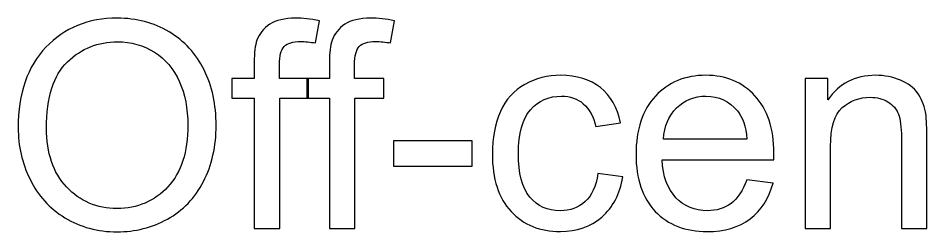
# Model space of a CAD drawing. Header units: millimetres. Extents: x -489 to 489, y -241 to 468.
# Drawn here: x -90.46 to -50.53, y 235.92 to 245.31 of the extents above; entities that cross this region are included whole.
import ezdxf

# ---------------------------------------------------------------- set-up
doc = ezdxf.new("R2010")
doc.units = ezdxf.units.MM
doc.header["$MEASUREMENT"] = 0
doc.layers.add('Layer 1', color=7, linetype='Continuous')

msp = doc.modelspace()

# ---------------------------------------------------------------- linework, layer by layer
at = {"layer": 'Layer 1', "color": 250}
for points, knots in [([(-90.4576, 240.4937), (-90.4576, 242.0007), (-90.0512, 243.1818), (-89.2405, 244.0348), (-89.2405, 244.0348), (-88.4298, 244.8879), (-87.3842, 245.3133), (-86.1015, 245.3133), (-86.1015, 245.3133), (-85.2612, 245.3133), (-84.5055, 245.1122), (-83.8303, 244.7122), (-83.8303, 244.7122), (-83.1572, 244.3121), (-82.6429, 243.7533), (-82.2894, 243.0358), (-82.2894, 243.0358), (-81.9359, 242.3203), (-81.7581, 241.5075), (-81.7581, 240.5995), (-81.7581, 240.5995), (-81.7581, 239.6787), (-81.9444, 238.8532), (-82.3169, 238.1272), (-82.3169, 238.1272), (-82.6894, 237.3991), (-83.2165, 236.8488), (-83.898, 236.4762), (-83.898, 236.4762), (-84.5817, 236.1016), (-85.3183, 235.9153), (-86.1078, 235.9153), (-86.1078, 235.9153), (-86.9651, 235.9153), (-87.7292, 236.1227), (-88.4044, 236.5355), (-88.4044, 236.5355), (-89.0775, 236.9482), (-89.5898, 237.5113), (-89.9369, 238.2267), (-89.9369, 238.2267), (-90.284, 238.94), (-90.4576, 239.6957), (-90.4576, 240.4937)], [0, 0, 0, 0, 0.0833333, 0.0833333, 0.0833333, 0.0833333, 0.1666667, 0.1666667, 0.1666667, 0.1666667, 0.25, 0.25, 0.25, 0.25, 0.3333333, 0.3333333, 0.3333333, 0.3333333, 0.4166667, 0.4166667, 0.4166667, 0.4166667, 0.5, 0.5, 0.5, 0.5, 0.5833333, 0.5833333, 0.5833333, 0.5833333, 0.6666667, 0.6666667, 0.6666667, 0.6666667, 0.75, 0.75, 0.75, 0.75, 0.8333333, 0.8333333, 0.8333333, 0.8333333, 1, 1, 1, 1]), ([(-80.0838, 236.0677), (-80.0838, 236.0677), (-80.0838, 241.7954), (-80.0838, 241.7954), (-80.0838, 241.7954), (-80.0838, 241.7954), (-81.0744, 241.7954), (-81.0744, 241.7954), (-81.0744, 241.7954), (-81.0744, 241.7954), (-81.0744, 242.659), (-81.0744, 242.659), (-81.0744, 242.659), (-81.0744, 242.659), (-80.0838, 242.659), (-80.0838, 242.659), (-80.0838, 242.659), (-80.0838, 242.659), (-80.0838, 243.3575), (-80.0838, 243.3575), (-80.0838, 243.3575), (-80.0838, 243.7999), (-80.0457, 244.128), (-79.9674, 244.3418), (-79.9674, 244.3418), (-79.8594, 244.6296), (-79.6732, 244.8646), (-79.4022, 245.0445), (-79.4022, 245.0445), (-79.1334, 245.2244), (-78.7545, 245.3133), (-78.2677, 245.3133), (-78.2677, 245.3133), (-77.9523, 245.3133), (-77.6052, 245.2752), (-77.2242, 245.2011), (-77.2242, 245.2011), (-77.2242, 245.2011), (-77.3914, 244.2232), (-77.3914, 244.2232), (-77.3914, 244.2232), (-77.6242, 244.2634), (-77.8422, 244.2846), (-78.0497, 244.2846), (-78.0497, 244.2846), (-78.3883, 244.2846), (-78.6275, 244.2126), (-78.7693, 244.0687), (-78.7693, 244.0687), (-78.909, 243.9248), (-78.9789, 243.656), (-78.9789, 243.2623), (-78.9789, 243.2623), (-78.9789, 243.2623), (-78.9789, 242.659), (-78.9789, 242.659), (-78.9789, 242.659), (-78.9789, 242.659), (-77.6962, 242.659), (-77.6962, 242.659), (-77.6962, 242.659), (-77.6962, 242.659), (-77.6962, 241.7954), (-77.6962, 241.7954), (-77.6962, 241.7954), (-77.6962, 241.7954), (-78.9662, 241.7954), (-78.9662, 241.7954), (-78.9662, 241.7954), (-78.9662, 241.7954), (-78.9662, 236.0677), (-78.9662, 236.0677), (-78.9662, 236.0677), (-78.9662, 236.0677), (-80.0838, 236.0677), (-80.0838, 236.0677)], [0, 0, 0, 0, 0.05, 0.05, 0.05, 0.05, 0.1, 0.1, 0.1, 0.1, 0.15, 0.15, 0.15, 0.15, 0.2, 0.2, 0.2, 0.2, 0.25, 0.25, 0.25, 0.25, 0.3, 0.3, 0.3, 0.3, 0.35, 0.35, 0.35, 0.35, 0.4, 0.4, 0.4, 0.4, 0.45, 0.45, 0.45, 0.45, 0.5, 0.5, 0.5, 0.5, 0.55, 0.55, 0.55, 0.55, 0.6, 0.6, 0.6, 0.6, 0.65, 0.65, 0.65, 0.65, 0.7, 0.7, 0.7, 0.7, 0.75, 0.75, 0.75, 0.75, 0.8, 0.8, 0.8, 0.8, 0.85, 0.85, 0.85, 0.85, 0.9, 0.9, 0.9, 0.9, 1, 1, 1, 1]), ([(-76.7839, 236.0677), (-76.7839, 236.0677), (-76.7839, 241.7954), (-76.7839, 241.7954), (-76.7839, 241.7954), (-76.7839, 241.7954), (-77.7745, 241.7954), (-77.7745, 241.7954), (-77.7745, 241.7954), (-77.7745, 241.7954), (-77.7745, 242.659), (-77.7745, 242.659), (-77.7745, 242.659), (-77.7745, 242.659), (-76.7839, 242.659), (-76.7839, 242.659), (-76.7839, 242.659), (-76.7839, 242.659), (-76.7839, 243.3575), (-76.7839, 243.3575), (-76.7839, 243.3575), (-76.7839, 243.7999), (-76.7458, 244.128), (-76.6675, 244.3418), (-76.6675, 244.3418), (-76.5595, 244.6296), (-76.3733, 244.8646), (-76.1023, 245.0445), (-76.1023, 245.0445), (-75.8335, 245.2244), (-75.4546, 245.3133), (-74.9678, 245.3133), (-74.9678, 245.3133), (-74.6524, 245.3133), (-74.3053, 245.2752), (-73.9243, 245.2011), (-73.9243, 245.2011), (-73.9243, 245.2011), (-74.0915, 244.2232), (-74.0915, 244.2232), (-74.0915, 244.2232), (-74.3243, 244.2634), (-74.5423, 244.2846), (-74.7498, 244.2846), (-74.7498, 244.2846), (-75.0884, 244.2846), (-75.3276, 244.2126), (-75.4694, 244.0687), (-75.4694, 244.0687), (-75.6091, 243.9248), (-75.679, 243.656), (-75.679, 243.2623), (-75.679, 243.2623), (-75.679, 243.2623), (-75.679, 242.659), (-75.679, 242.659), (-75.679, 242.659), (-75.679, 242.659), (-74.3963, 242.659), (-74.3963, 242.659), (-74.3963, 242.659), (-74.3963, 242.659), (-74.3963, 241.7954), (-74.3963, 241.7954), (-74.3963, 241.7954), (-74.3963, 241.7954), (-75.6663, 241.7954), (-75.6663, 241.7954), (-75.6663, 241.7954), (-75.6663, 241.7954), (-75.6663, 236.0677), (-75.6663, 236.0677), (-75.6663, 236.0677), (-75.6663, 236.0677), (-76.7839, 236.0677), (-76.7839, 236.0677)], [0, 0, 0, 0, 0.05, 0.05, 0.05, 0.05, 0.1, 0.1, 0.1, 0.1, 0.15, 0.15, 0.15, 0.15, 0.2, 0.2, 0.2, 0.2, 0.25, 0.25, 0.25, 0.25, 0.3, 0.3, 0.3, 0.3, 0.35, 0.35, 0.35, 0.35, 0.4, 0.4, 0.4, 0.4, 0.45, 0.45, 0.45, 0.45, 0.5, 0.5, 0.5, 0.5, 0.55, 0.55, 0.55, 0.55, 0.6, 0.6, 0.6, 0.6, 0.65, 0.65, 0.65, 0.65, 0.7, 0.7, 0.7, 0.7, 0.75, 0.75, 0.75, 0.75, 0.8, 0.8, 0.8, 0.8, 0.85, 0.85, 0.85, 0.85, 0.9, 0.9, 0.9, 0.9, 1, 1, 1, 1]), ([(-89.213, 240.4725), (-89.213, 239.3782), (-88.9188, 238.5167), (-88.3303, 237.888), (-88.3303, 237.888), (-87.7419, 237.2594), (-87.0032, 236.944), (-86.1142, 236.944), (-86.1142, 236.944), (-85.2083, 236.944), (-84.4653, 237.2615), (-83.879, 237.8965), (-83.879, 237.8965), (-83.2948, 238.5315), (-83.0027, 239.4332), (-83.0027, 240.6016), (-83.0027, 240.6016), (-83.0027, 241.3403), (-83.1276, 241.9859), (-83.3773, 242.5362), (-83.3773, 242.5362), (-83.6271, 243.0866), (-83.9933, 243.5141), (-84.4738, 243.8168), (-84.4738, 243.8168), (-84.9564, 244.1195), (-85.4961, 244.2719), (-86.0951, 244.2719), (-86.0951, 244.2719), (-86.946, 244.2719), (-87.6784, 243.9798), (-88.2922, 243.3956), (-88.2922, 243.3956), (-88.9061, 242.8114), (-89.213, 241.8377), (-89.213, 240.4725)], [0, 0, 0, 0, 0.1, 0.1, 0.1, 0.1, 0.2, 0.2, 0.2, 0.2, 0.3, 0.3, 0.3, 0.3, 0.4, 0.4, 0.4, 0.4, 0.5, 0.5, 0.5, 0.5, 0.6, 0.6, 0.6, 0.6, 0.7, 0.7, 0.7, 0.7, 0.8, 0.8, 0.8, 0.8, 1, 1, 1, 1]), ([(-64.9877, 238.4807), (-64.9877, 238.4807), (-63.8955, 238.3283), (-63.8955, 238.3283), (-63.8955, 238.3283), (-64.0161, 237.5769), (-64.3209, 236.9906), (-64.8141, 236.5651), (-64.8141, 236.5651), (-65.3073, 236.1397), (-65.9148, 235.928), (-66.6323, 235.928), (-66.6323, 235.928), (-67.5319, 235.928), (-68.2558, 236.2222), (-68.8019, 236.8107), (-68.8019, 236.8107), (-69.3501, 237.3991), (-69.6232, 238.2415), (-69.6232, 239.338), (-69.6232, 239.338), (-69.6232, 240.0492), (-69.5047, 240.6693), (-69.2697, 241.2027), (-69.2697, 241.2027), (-69.0348, 241.734), (-68.677, 242.1341), (-68.1944, 242.3987), (-68.1944, 242.3987), (-67.714, 242.6654), (-67.1911, 242.7987), (-66.6239, 242.7987), (-66.6239, 242.7987), (-65.9106, 242.7987), (-65.3242, 242.6188), (-64.8713, 242.2568), (-64.8713, 242.2568), (-64.4162, 241.8949), (-64.1241, 241.3805), (-63.9971, 240.7159), (-63.9971, 240.7159), (-63.9971, 240.7159), (-65.0766, 240.5508), (-65.0766, 240.5508), (-65.0766, 240.5508), (-65.1803, 240.9932), (-65.3623, 241.3255), (-65.6269, 241.5499), (-65.6269, 241.5499), (-65.8894, 241.7721), (-66.2069, 241.8843), (-66.5794, 241.8843), (-66.5794, 241.8843), (-67.1425, 241.8843), (-67.5997, 241.6832), (-67.9531, 241.2811), (-67.9531, 241.2811), (-68.3045, 240.8768), (-68.4802, 240.2418), (-68.4802, 239.3697), (-68.4802, 239.3697), (-68.4802, 238.4849), (-68.3109, 237.8436), (-67.9722, 237.4435), (-67.9722, 237.4435), (-67.6314, 237.0435), (-67.189, 236.8424), (-66.645, 236.8424), (-66.645, 236.8424), (-66.2048, 236.8424), (-65.8386, 236.9758), (-65.5465, 237.2446), (-65.5465, 237.2446), (-65.2523, 237.5113), (-65.066, 237.924), (-64.9877, 238.4807)], [0, 0, 0, 0, 0.05, 0.05, 0.05, 0.05, 0.1, 0.1, 0.1, 0.1, 0.15, 0.15, 0.15, 0.15, 0.2, 0.2, 0.2, 0.2, 0.25, 0.25, 0.25, 0.25, 0.3, 0.3, 0.3, 0.3, 0.35, 0.35, 0.35, 0.35, 0.4, 0.4, 0.4, 0.4, 0.45, 0.45, 0.45, 0.45, 0.5, 0.5, 0.5, 0.5, 0.55, 0.55, 0.55, 0.55, 0.6, 0.6, 0.6, 0.6, 0.65, 0.65, 0.65, 0.65, 0.7, 0.7, 0.7, 0.7, 0.75, 0.75, 0.75, 0.75, 0.8, 0.8, 0.8, 0.8, 0.85, 0.85, 0.85, 0.85, 0.9, 0.9, 0.9, 0.9, 1, 1, 1, 1]), ([(-58.4472, 238.2013), (-58.4472, 238.2013), (-57.2915, 238.0489), (-57.2915, 238.0489), (-57.2915, 238.0489), (-57.4714, 237.3779), (-57.808, 236.8551), (-58.299, 236.4847), (-58.299, 236.4847), (-58.7901, 236.1143), (-59.4166, 235.928), (-60.1807, 235.928), (-60.1807, 235.928), (-61.1417, 235.928), (-61.9037, 236.2243), (-62.4667, 236.817), (-62.4667, 236.817), (-63.0298, 237.4076), (-63.3113, 238.2394), (-63.3113, 239.3083), (-63.3113, 239.3083), (-63.3113, 240.4132), (-63.0277, 241.2726), (-62.4583, 241.8822), (-62.4583, 241.8822), (-61.8889, 242.4939), (-61.1502, 242.7987), (-60.2421, 242.7987), (-60.2421, 242.7987), (-59.3637, 242.7987), (-58.6462, 242.5003), (-58.0895, 241.9012), (-58.0895, 241.9012), (-57.5328, 241.3022), (-57.2534, 240.4598), (-57.2534, 239.3739), (-57.2534, 239.3739), (-57.2534, 239.3083), (-57.2555, 239.2088), (-57.2597, 239.0776), (-57.2597, 239.0776), (-57.2597, 239.0776), (-62.1683, 239.0776), (-62.1683, 239.0776), (-62.1683, 239.0776), (-62.126, 238.3558), (-61.9228, 237.8013), (-61.5545, 237.4181), (-61.5545, 237.4181), (-61.1883, 237.035), (-60.729, 236.8424), (-60.1807, 236.8424), (-60.1807, 236.8424), (-59.7722, 236.8424), (-59.423, 236.9504), (-59.1351, 237.1663), (-59.1351, 237.1663), (-58.8451, 237.3822), (-58.6165, 237.7272), (-58.4472, 238.2013)], [0, 0, 0, 0, 0.0625, 0.0625, 0.0625, 0.0625, 0.125, 0.125, 0.125, 0.125, 0.1875, 0.1875, 0.1875, 0.1875, 0.25, 0.25, 0.25, 0.25, 0.3125, 0.3125, 0.3125, 0.3125, 0.375, 0.375, 0.375, 0.375, 0.4375, 0.4375, 0.4375, 0.4375, 0.5, 0.5, 0.5, 0.5, 0.5625, 0.5625, 0.5625, 0.5625, 0.625, 0.625, 0.625, 0.625, 0.6875, 0.6875, 0.6875, 0.6875, 0.75, 0.75, 0.75, 0.75, 0.8125, 0.8125, 0.8125, 0.8125, 0.875, 0.875, 0.875, 0.875, 1, 1, 1, 1]), ([(-55.8797, 236.0677), (-55.8797, 236.0677), (-55.8797, 242.659), (-55.8797, 242.659), (-55.8797, 242.659), (-55.8797, 242.659), (-54.8764, 242.659), (-54.8764, 242.659), (-54.8764, 242.659), (-54.8764, 242.659), (-54.8764, 241.7234), (-54.8764, 241.7234), (-54.8764, 241.7234), (-54.3938, 242.441), (-53.6953, 242.7987), (-52.783, 242.7987), (-52.783, 242.7987), (-52.3851, 242.7987), (-52.021, 242.7267), (-51.6887, 242.5849), (-51.6887, 242.5849), (-51.3564, 242.4431), (-51.1066, 242.2547), (-50.9415, 242.024), (-50.9415, 242.024), (-50.7764, 241.7933), (-50.66, 241.5181), (-50.5944, 241.2006), (-50.5944, 241.2006), (-50.5542, 240.9932), (-50.533, 240.6312), (-50.533, 240.1148), (-50.533, 240.1148), (-50.533, 240.1148), (-50.533, 236.0677), (-50.533, 236.0677), (-50.533, 236.0677), (-50.533, 236.0677), (-51.6506, 236.0677), (-51.6506, 236.0677), (-51.6506, 236.0677), (-51.6506, 236.0677), (-51.6506, 240.0724), (-51.6506, 240.0724), (-51.6506, 240.0724), (-51.6506, 240.5275), (-51.6929, 240.8683), (-51.7797, 241.0927), (-51.7797, 241.0927), (-51.8665, 241.317), (-52.021, 241.497), (-52.2411, 241.6324), (-52.2411, 241.6324), (-52.4613, 241.7658), (-52.7216, 241.8335), (-53.018, 241.8335), (-53.018, 241.8335), (-53.4921, 241.8335), (-53.9006, 241.6832), (-54.2456, 241.3805), (-54.2456, 241.3805), (-54.5906, 241.08), (-54.7621, 240.5064), (-54.7621, 239.6639), (-54.7621, 239.6639), (-54.7621, 239.6639), (-54.7621, 236.0677), (-54.7621, 236.0677), (-54.7621, 236.0677), (-54.7621, 236.0677), (-55.8797, 236.0677), (-55.8797, 236.0677)], [0, 0, 0, 0, 0.0526316, 0.0526316, 0.0526316, 0.0526316, 0.1052632, 0.1052632, 0.1052632, 0.1052632, 0.1578947, 0.1578947, 0.1578947, 0.1578947, 0.2105263, 0.2105263, 0.2105263, 0.2105263, 0.2631579, 0.2631579, 0.2631579, 0.2631579, 0.3157895, 0.3157895, 0.3157895, 0.3157895, 0.3684211, 0.3684211, 0.3684211, 0.3684211, 0.4210526, 0.4210526, 0.4210526, 0.4210526, 0.4736842, 0.4736842, 0.4736842, 0.4736842, 0.5263158, 0.5263158, 0.5263158, 0.5263158, 0.5789474, 0.5789474, 0.5789474, 0.5789474, 0.6315789, 0.6315789, 0.6315789, 0.6315789, 0.6842105, 0.6842105, 0.6842105, 0.6842105, 0.7368421, 0.7368421, 0.7368421, 0.7368421, 0.7894737, 0.7894737, 0.7894737, 0.7894737, 0.8421053, 0.8421053, 0.8421053, 0.8421053, 0.8947368, 0.8947368, 0.8947368, 0.8947368, 1, 1, 1, 1]), ([(-62.1048, 239.992), (-62.1048, 239.992), (-58.4345, 239.992), (-58.4345, 239.992), (-58.4345, 239.992), (-58.4832, 240.5466), (-58.625, 240.9614), (-58.8557, 241.2387), (-58.8557, 241.2387), (-59.2092, 241.6684), (-59.6706, 241.8843), (-60.2358, 241.8843), (-60.2358, 241.8843), (-60.748, 241.8843), (-61.1777, 241.7129), (-61.5269, 241.37), (-61.5269, 241.37), (-61.8741, 241.0271), (-62.0667, 240.5677), (-62.1048, 239.992)], [0, 0, 0, 0, 0.1666667, 0.1666667, 0.1666667, 0.1666667, 0.3333333, 0.3333333, 0.3333333, 0.3333333, 0.5, 0.5, 0.5, 0.5, 0.6666667, 0.6666667, 0.6666667, 0.6666667, 1, 1, 1, 1]), ([(-73.9666, 238.7982), (-73.9666, 238.7982), (-73.9666, 239.9158), (-73.9666, 239.9158), (-73.9666, 239.9158), (-73.9666, 239.9158), (-70.5122, 239.9158), (-70.5122, 239.9158), (-70.5122, 239.9158), (-70.5122, 239.9158), (-70.5122, 238.7982), (-70.5122, 238.7982), (-70.5122, 238.7982), (-70.5122, 238.7982), (-73.9666, 238.7982), (-73.9666, 238.7982)], [0, 0, 0, 0, 0.2, 0.2, 0.2, 0.2, 0.4, 0.4, 0.4, 0.4, 0.6, 0.6, 0.6, 0.6, 1, 1, 1, 1])]:
    msp.add_open_spline(points, degree=3, knots=knots, dxfattribs=at)
at = {"layer": 'Layer 1', "color": 250, "lineweight": 9}
for points, knots in [([(-90.4576, 240.4937), (-90.4576, 242.0007), (-90.0512, 243.1818), (-89.2405, 244.0348), (-89.2405, 244.0348), (-88.4298, 244.8879), (-87.3842, 245.3133), (-86.1015, 245.3133), (-86.1015, 245.3133), (-85.2612, 245.3133), (-84.5055, 245.1122), (-83.8303, 244.7122), (-83.8303, 244.7122), (-83.1572, 244.3121), (-82.6429, 243.7533), (-82.2894, 243.0358), (-82.2894, 243.0358), (-81.9359, 242.3203), (-81.7581, 241.5075), (-81.7581, 240.5995), (-81.7581, 240.5995), (-81.7581, 239.6787), (-81.9444, 238.8532), (-82.3169, 238.1272), (-82.3169, 238.1272), (-82.6894, 237.3991), (-83.2165, 236.8488), (-83.898, 236.4762), (-83.898, 236.4762), (-84.5817, 236.1016), (-85.3183, 235.9153), (-86.1078, 235.9153), (-86.1078, 235.9153), (-86.9651, 235.9153), (-87.7292, 236.1227), (-88.4044, 236.5355), (-88.4044, 236.5355), (-89.0775, 236.9482), (-89.5898, 237.5113), (-89.9369, 238.2267), (-89.9369, 238.2267), (-90.284, 238.94), (-90.4576, 239.6957), (-90.4576, 240.4937)], [0, 0, 0, 0, 0.0833333, 0.0833333, 0.0833333, 0.0833333, 0.1666667, 0.1666667, 0.1666667, 0.1666667, 0.25, 0.25, 0.25, 0.25, 0.3333333, 0.3333333, 0.3333333, 0.3333333, 0.4166667, 0.4166667, 0.4166667, 0.4166667, 0.5, 0.5, 0.5, 0.5, 0.5833333, 0.5833333, 0.5833333, 0.5833333, 0.6666667, 0.6666667, 0.6666667, 0.6666667, 0.75, 0.75, 0.75, 0.75, 0.8333333, 0.8333333, 0.8333333, 0.8333333, 1, 1, 1, 1]), ([(-80.0838, 236.0677), (-80.0838, 236.0677), (-80.0838, 241.7954), (-80.0838, 241.7954), (-80.0838, 241.7954), (-80.0838, 241.7954), (-81.0744, 241.7954), (-81.0744, 241.7954), (-81.0744, 241.7954), (-81.0744, 241.7954), (-81.0744, 242.659), (-81.0744, 242.659), (-81.0744, 242.659), (-81.0744, 242.659), (-80.0838, 242.659), (-80.0838, 242.659), (-80.0838, 242.659), (-80.0838, 242.659), (-80.0838, 243.3575), (-80.0838, 243.3575), (-80.0838, 243.3575), (-80.0838, 243.7999), (-80.0457, 244.128), (-79.9674, 244.3418), (-79.9674, 244.3418), (-79.8594, 244.6296), (-79.6732, 244.8646), (-79.4022, 245.0445), (-79.4022, 245.0445), (-79.1334, 245.2244), (-78.7545, 245.3133), (-78.2677, 245.3133), (-78.2677, 245.3133), (-77.9523, 245.3133), (-77.6052, 245.2752), (-77.2242, 245.2011), (-77.2242, 245.2011), (-77.2242, 245.2011), (-77.3914, 244.2232), (-77.3914, 244.2232), (-77.3914, 244.2232), (-77.6242, 244.2634), (-77.8422, 244.2846), (-78.0497, 244.2846), (-78.0497, 244.2846), (-78.3883, 244.2846), (-78.6275, 244.2126), (-78.7693, 244.0687), (-78.7693, 244.0687), (-78.909, 243.9248), (-78.9789, 243.656), (-78.9789, 243.2623), (-78.9789, 243.2623), (-78.9789, 243.2623), (-78.9789, 242.659), (-78.9789, 242.659), (-78.9789, 242.659), (-78.9789, 242.659), (-77.6962, 242.659), (-77.6962, 242.659), (-77.6962, 242.659), (-77.6962, 242.659), (-77.6962, 241.7954), (-77.6962, 241.7954), (-77.6962, 241.7954), (-77.6962, 241.7954), (-78.9662, 241.7954), (-78.9662, 241.7954), (-78.9662, 241.7954), (-78.9662, 241.7954), (-78.9662, 236.0677), (-78.9662, 236.0677), (-78.9662, 236.0677), (-78.9662, 236.0677), (-80.0838, 236.0677), (-80.0838, 236.0677)], [0, 0, 0, 0, 0.05, 0.05, 0.05, 0.05, 0.1, 0.1, 0.1, 0.1, 0.15, 0.15, 0.15, 0.15, 0.2, 0.2, 0.2, 0.2, 0.25, 0.25, 0.25, 0.25, 0.3, 0.3, 0.3, 0.3, 0.35, 0.35, 0.35, 0.35, 0.4, 0.4, 0.4, 0.4, 0.45, 0.45, 0.45, 0.45, 0.5, 0.5, 0.5, 0.5, 0.55, 0.55, 0.55, 0.55, 0.6, 0.6, 0.6, 0.6, 0.65, 0.65, 0.65, 0.65, 0.7, 0.7, 0.7, 0.7, 0.75, 0.75, 0.75, 0.75, 0.8, 0.8, 0.8, 0.8, 0.85, 0.85, 0.85, 0.85, 0.9, 0.9, 0.9, 0.9, 1, 1, 1, 1]), ([(-76.7839, 236.0677), (-76.7839, 236.0677), (-76.7839, 241.7954), (-76.7839, 241.7954), (-76.7839, 241.7954), (-76.7839, 241.7954), (-77.7745, 241.7954), (-77.7745, 241.7954), (-77.7745, 241.7954), (-77.7745, 241.7954), (-77.7745, 242.659), (-77.7745, 242.659), (-77.7745, 242.659), (-77.7745, 242.659), (-76.7839, 242.659), (-76.7839, 242.659), (-76.7839, 242.659), (-76.7839, 242.659), (-76.7839, 243.3575), (-76.7839, 243.3575), (-76.7839, 243.3575), (-76.7839, 243.7999), (-76.7458, 244.128), (-76.6675, 244.3418), (-76.6675, 244.3418), (-76.5595, 244.6296), (-76.3733, 244.8646), (-76.1023, 245.0445), (-76.1023, 245.0445), (-75.8335, 245.2244), (-75.4546, 245.3133), (-74.9678, 245.3133), (-74.9678, 245.3133), (-74.6524, 245.3133), (-74.3053, 245.2752), (-73.9243, 245.2011), (-73.9243, 245.2011), (-73.9243, 245.2011), (-74.0915, 244.2232), (-74.0915, 244.2232), (-74.0915, 244.2232), (-74.3243, 244.2634), (-74.5423, 244.2846), (-74.7498, 244.2846), (-74.7498, 244.2846), (-75.0884, 244.2846), (-75.3276, 244.2126), (-75.4694, 244.0687), (-75.4694, 244.0687), (-75.6091, 243.9248), (-75.679, 243.656), (-75.679, 243.2623), (-75.679, 243.2623), (-75.679, 243.2623), (-75.679, 242.659), (-75.679, 242.659), (-75.679, 242.659), (-75.679, 242.659), (-74.3963, 242.659), (-74.3963, 242.659), (-74.3963, 242.659), (-74.3963, 242.659), (-74.3963, 241.7954), (-74.3963, 241.7954), (-74.3963, 241.7954), (-74.3963, 241.7954), (-75.6663, 241.7954), (-75.6663, 241.7954), (-75.6663, 241.7954), (-75.6663, 241.7954), (-75.6663, 236.0677), (-75.6663, 236.0677), (-75.6663, 236.0677), (-75.6663, 236.0677), (-76.7839, 236.0677), (-76.7839, 236.0677)], [0, 0, 0, 0, 0.05, 0.05, 0.05, 0.05, 0.1, 0.1, 0.1, 0.1, 0.15, 0.15, 0.15, 0.15, 0.2, 0.2, 0.2, 0.2, 0.25, 0.25, 0.25, 0.25, 0.3, 0.3, 0.3, 0.3, 0.35, 0.35, 0.35, 0.35, 0.4, 0.4, 0.4, 0.4, 0.45, 0.45, 0.45, 0.45, 0.5, 0.5, 0.5, 0.5, 0.55, 0.55, 0.55, 0.55, 0.6, 0.6, 0.6, 0.6, 0.65, 0.65, 0.65, 0.65, 0.7, 0.7, 0.7, 0.7, 0.75, 0.75, 0.75, 0.75, 0.8, 0.8, 0.8, 0.8, 0.85, 0.85, 0.85, 0.85, 0.9, 0.9, 0.9, 0.9, 1, 1, 1, 1]), ([(-89.213, 240.4725), (-89.213, 239.3782), (-88.9188, 238.5167), (-88.3303, 237.888), (-88.3303, 237.888), (-87.7419, 237.2594), (-87.0032, 236.944), (-86.1142, 236.944), (-86.1142, 236.944), (-85.2083, 236.944), (-84.4653, 237.2615), (-83.879, 237.8965), (-83.879, 237.8965), (-83.2948, 238.5315), (-83.0027, 239.4332), (-83.0027, 240.6016), (-83.0027, 240.6016), (-83.0027, 241.3403), (-83.1276, 241.9859), (-83.3773, 242.5362), (-83.3773, 242.5362), (-83.6271, 243.0866), (-83.9933, 243.5141), (-84.4738, 243.8168), (-84.4738, 243.8168), (-84.9564, 244.1195), (-85.4961, 244.2719), (-86.0951, 244.2719), (-86.0951, 244.2719), (-86.946, 244.2719), (-87.6784, 243.9798), (-88.2922, 243.3956), (-88.2922, 243.3956), (-88.9061, 242.8114), (-89.213, 241.8377), (-89.213, 240.4725)], [0, 0, 0, 0, 0.1, 0.1, 0.1, 0.1, 0.2, 0.2, 0.2, 0.2, 0.3, 0.3, 0.3, 0.3, 0.4, 0.4, 0.4, 0.4, 0.5, 0.5, 0.5, 0.5, 0.6, 0.6, 0.6, 0.6, 0.7, 0.7, 0.7, 0.7, 0.8, 0.8, 0.8, 0.8, 1, 1, 1, 1]), ([(-64.9877, 238.4807), (-64.9877, 238.4807), (-63.8955, 238.3283), (-63.8955, 238.3283), (-63.8955, 238.3283), (-64.0161, 237.5769), (-64.3209, 236.9906), (-64.8141, 236.5651), (-64.8141, 236.5651), (-65.3073, 236.1397), (-65.9148, 235.928), (-66.6323, 235.928), (-66.6323, 235.928), (-67.5319, 235.928), (-68.2558, 236.2222), (-68.8019, 236.8107), (-68.8019, 236.8107), (-69.3501, 237.3991), (-69.6232, 238.2415), (-69.6232, 239.338), (-69.6232, 239.338), (-69.6232, 240.0492), (-69.5047, 240.6693), (-69.2697, 241.2027), (-69.2697, 241.2027), (-69.0348, 241.734), (-68.677, 242.1341), (-68.1944, 242.3987), (-68.1944, 242.3987), (-67.714, 242.6654), (-67.1911, 242.7987), (-66.6239, 242.7987), (-66.6239, 242.7987), (-65.9106, 242.7987), (-65.3242, 242.6188), (-64.8713, 242.2568), (-64.8713, 242.2568), (-64.4162, 241.8949), (-64.1241, 241.3805), (-63.9971, 240.7159), (-63.9971, 240.7159), (-63.9971, 240.7159), (-65.0766, 240.5508), (-65.0766, 240.5508), (-65.0766, 240.5508), (-65.1803, 240.9932), (-65.3623, 241.3255), (-65.6269, 241.5499), (-65.6269, 241.5499), (-65.8894, 241.7721), (-66.2069, 241.8843), (-66.5794, 241.8843), (-66.5794, 241.8843), (-67.1425, 241.8843), (-67.5997, 241.6832), (-67.9531, 241.2811), (-67.9531, 241.2811), (-68.3045, 240.8768), (-68.4802, 240.2418), (-68.4802, 239.3697), (-68.4802, 239.3697), (-68.4802, 238.4849), (-68.3109, 237.8436), (-67.9722, 237.4435), (-67.9722, 237.4435), (-67.6314, 237.0435), (-67.189, 236.8424), (-66.645, 236.8424), (-66.645, 236.8424), (-66.2048, 236.8424), (-65.8386, 236.9758), (-65.5465, 237.2446), (-65.5465, 237.2446), (-65.2523, 237.5113), (-65.066, 237.924), (-64.9877, 238.4807)], [0, 0, 0, 0, 0.05, 0.05, 0.05, 0.05, 0.1, 0.1, 0.1, 0.1, 0.15, 0.15, 0.15, 0.15, 0.2, 0.2, 0.2, 0.2, 0.25, 0.25, 0.25, 0.25, 0.3, 0.3, 0.3, 0.3, 0.35, 0.35, 0.35, 0.35, 0.4, 0.4, 0.4, 0.4, 0.45, 0.45, 0.45, 0.45, 0.5, 0.5, 0.5, 0.5, 0.55, 0.55, 0.55, 0.55, 0.6, 0.6, 0.6, 0.6, 0.65, 0.65, 0.65, 0.65, 0.7, 0.7, 0.7, 0.7, 0.75, 0.75, 0.75, 0.75, 0.8, 0.8, 0.8, 0.8, 0.85, 0.85, 0.85, 0.85, 0.9, 0.9, 0.9, 0.9, 1, 1, 1, 1]), ([(-58.4472, 238.2013), (-58.4472, 238.2013), (-57.2915, 238.0489), (-57.2915, 238.0489), (-57.2915, 238.0489), (-57.4714, 237.3779), (-57.808, 236.8551), (-58.299, 236.4847), (-58.299, 236.4847), (-58.7901, 236.1143), (-59.4166, 235.928), (-60.1807, 235.928), (-60.1807, 235.928), (-61.1417, 235.928), (-61.9037, 236.2243), (-62.4667, 236.817), (-62.4667, 236.817), (-63.0298, 237.4076), (-63.3113, 238.2394), (-63.3113, 239.3083), (-63.3113, 239.3083), (-63.3113, 240.4132), (-63.0277, 241.2726), (-62.4583, 241.8822), (-62.4583, 241.8822), (-61.8889, 242.4939), (-61.1502, 242.7987), (-60.2421, 242.7987), (-60.2421, 242.7987), (-59.3637, 242.7987), (-58.6462, 242.5003), (-58.0895, 241.9012), (-58.0895, 241.9012), (-57.5328, 241.3022), (-57.2534, 240.4598), (-57.2534, 239.3739), (-57.2534, 239.3739), (-57.2534, 239.3083), (-57.2555, 239.2088), (-57.2597, 239.0776), (-57.2597, 239.0776), (-57.2597, 239.0776), (-62.1683, 239.0776), (-62.1683, 239.0776), (-62.1683, 239.0776), (-62.126, 238.3558), (-61.9228, 237.8013), (-61.5545, 237.4181), (-61.5545, 237.4181), (-61.1883, 237.035), (-60.729, 236.8424), (-60.1807, 236.8424), (-60.1807, 236.8424), (-59.7722, 236.8424), (-59.423, 236.9504), (-59.1351, 237.1663), (-59.1351, 237.1663), (-58.8451, 237.3822), (-58.6165, 237.7272), (-58.4472, 238.2013)], [0, 0, 0, 0, 0.0625, 0.0625, 0.0625, 0.0625, 0.125, 0.125, 0.125, 0.125, 0.1875, 0.1875, 0.1875, 0.1875, 0.25, 0.25, 0.25, 0.25, 0.3125, 0.3125, 0.3125, 0.3125, 0.375, 0.375, 0.375, 0.375, 0.4375, 0.4375, 0.4375, 0.4375, 0.5, 0.5, 0.5, 0.5, 0.5625, 0.5625, 0.5625, 0.5625, 0.625, 0.625, 0.625, 0.625, 0.6875, 0.6875, 0.6875, 0.6875, 0.75, 0.75, 0.75, 0.75, 0.8125, 0.8125, 0.8125, 0.8125, 0.875, 0.875, 0.875, 0.875, 1, 1, 1, 1]), ([(-55.8797, 236.0677), (-55.8797, 236.0677), (-55.8797, 242.659), (-55.8797, 242.659), (-55.8797, 242.659), (-55.8797, 242.659), (-54.8764, 242.659), (-54.8764, 242.659), (-54.8764, 242.659), (-54.8764, 242.659), (-54.8764, 241.7234), (-54.8764, 241.7234), (-54.8764, 241.7234), (-54.3938, 242.441), (-53.6953, 242.7987), (-52.783, 242.7987), (-52.783, 242.7987), (-52.3851, 242.7987), (-52.021, 242.7267), (-51.6887, 242.5849), (-51.6887, 242.5849), (-51.3564, 242.4431), (-51.1066, 242.2547), (-50.9415, 242.024), (-50.9415, 242.024), (-50.7764, 241.7933), (-50.66, 241.5181), (-50.5944, 241.2006), (-50.5944, 241.2006), (-50.5542, 240.9932), (-50.533, 240.6312), (-50.533, 240.1148), (-50.533, 240.1148), (-50.533, 240.1148), (-50.533, 236.0677), (-50.533, 236.0677), (-50.533, 236.0677), (-50.533, 236.0677), (-51.6506, 236.0677), (-51.6506, 236.0677), (-51.6506, 236.0677), (-51.6506, 236.0677), (-51.6506, 240.0724), (-51.6506, 240.0724), (-51.6506, 240.0724), (-51.6506, 240.5275), (-51.6929, 240.8683), (-51.7797, 241.0927), (-51.7797, 241.0927), (-51.8665, 241.317), (-52.021, 241.497), (-52.2411, 241.6324), (-52.2411, 241.6324), (-52.4613, 241.7658), (-52.7216, 241.8335), (-53.018, 241.8335), (-53.018, 241.8335), (-53.4921, 241.8335), (-53.9006, 241.6832), (-54.2456, 241.3805), (-54.2456, 241.3805), (-54.5906, 241.08), (-54.7621, 240.5064), (-54.7621, 239.6639), (-54.7621, 239.6639), (-54.7621, 239.6639), (-54.7621, 236.0677), (-54.7621, 236.0677), (-54.7621, 236.0677), (-54.7621, 236.0677), (-55.8797, 236.0677), (-55.8797, 236.0677)], [0, 0, 0, 0, 0.0526316, 0.0526316, 0.0526316, 0.0526316, 0.1052632, 0.1052632, 0.1052632, 0.1052632, 0.1578947, 0.1578947, 0.1578947, 0.1578947, 0.2105263, 0.2105263, 0.2105263, 0.2105263, 0.2631579, 0.2631579, 0.2631579, 0.2631579, 0.3157895, 0.3157895, 0.3157895, 0.3157895, 0.3684211, 0.3684211, 0.3684211, 0.3684211, 0.4210526, 0.4210526, 0.4210526, 0.4210526, 0.4736842, 0.4736842, 0.4736842, 0.4736842, 0.5263158, 0.5263158, 0.5263158, 0.5263158, 0.5789474, 0.5789474, 0.5789474, 0.5789474, 0.6315789, 0.6315789, 0.6315789, 0.6315789, 0.6842105, 0.6842105, 0.6842105, 0.6842105, 0.7368421, 0.7368421, 0.7368421, 0.7368421, 0.7894737, 0.7894737, 0.7894737, 0.7894737, 0.8421053, 0.8421053, 0.8421053, 0.8421053, 0.8947368, 0.8947368, 0.8947368, 0.8947368, 1, 1, 1, 1]), ([(-62.1048, 239.992), (-62.1048, 239.992), (-58.4345, 239.992), (-58.4345, 239.992), (-58.4345, 239.992), (-58.4832, 240.5466), (-58.625, 240.9614), (-58.8557, 241.2387), (-58.8557, 241.2387), (-59.2092, 241.6684), (-59.6706, 241.8843), (-60.2358, 241.8843), (-60.2358, 241.8843), (-60.748, 241.8843), (-61.1777, 241.7129), (-61.5269, 241.37), (-61.5269, 241.37), (-61.8741, 241.0271), (-62.0667, 240.5677), (-62.1048, 239.992)], [0, 0, 0, 0, 0.1666667, 0.1666667, 0.1666667, 0.1666667, 0.3333333, 0.3333333, 0.3333333, 0.3333333, 0.5, 0.5, 0.5, 0.5, 0.6666667, 0.6666667, 0.6666667, 0.6666667, 1, 1, 1, 1]), ([(-73.9666, 238.7982), (-73.9666, 238.7982), (-73.9666, 239.9158), (-73.9666, 239.9158), (-73.9666, 239.9158), (-73.9666, 239.9158), (-70.5122, 239.9158), (-70.5122, 239.9158), (-70.5122, 239.9158), (-70.5122, 239.9158), (-70.5122, 238.7982), (-70.5122, 238.7982), (-70.5122, 238.7982), (-70.5122, 238.7982), (-73.9666, 238.7982), (-73.9666, 238.7982)], [0, 0, 0, 0, 0.2, 0.2, 0.2, 0.2, 0.4, 0.4, 0.4, 0.4, 0.6, 0.6, 0.6, 0.6, 1, 1, 1, 1])]:
    msp.add_open_spline(points, degree=3, knots=knots, dxfattribs=at)

doc.saveas('drawing.dxf')
